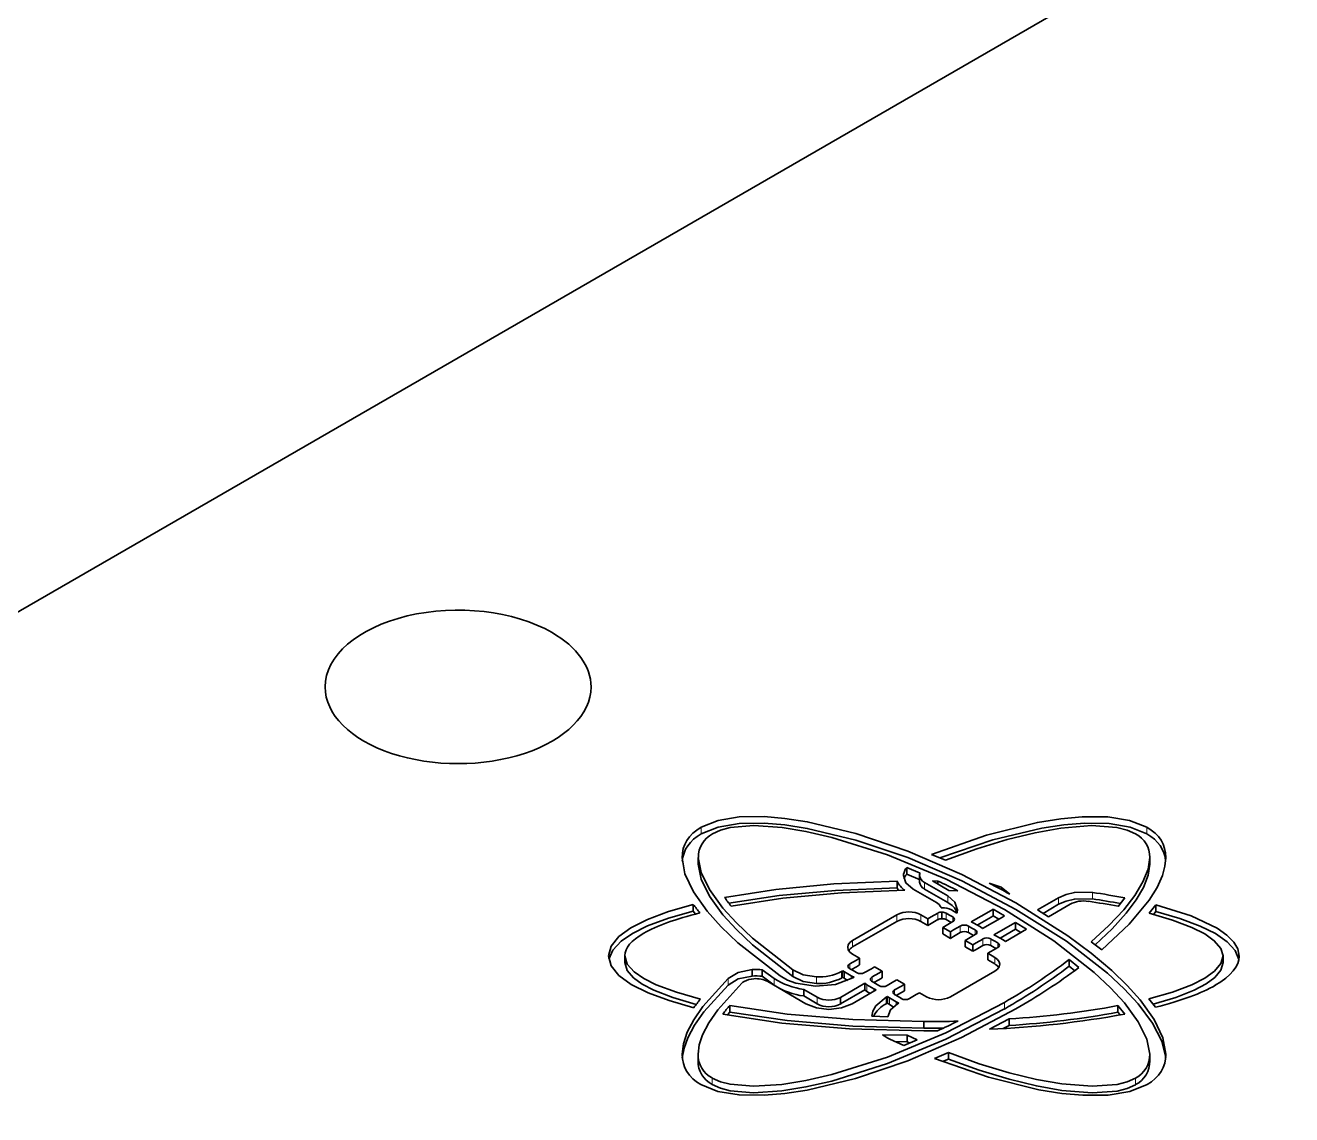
# Model space of a CAD drawing. Extents: x -452 to 1254, y -592 to 756.
# Drawn here: x 703.91 to 719.63, y 393.36 to 406.87 of the extents above; entities that cross this region are included whole.
import ezdxf

# ---------------------------------------------------------------- set-up
doc = ezdxf.new("R2010")
doc.units = 0

msp = doc.modelspace()

# ---------------------------------------------------------------- linework, layer by layer
at = {"color": 7, "lineweight": 35}
msp.add_line((806.285, 458.752), (605.205, 342.659), dxfattribs=at)
at = {"color": 7, "lineweight": 13, "ltscale": 0.002042}
for p, q in [((712.297, 396.923), (712.297, 396.841)), ((717.83, 396.923), (717.83, 396.841)), ((715.069, 396.238), (715.069, 396.156)), ((717.155, 396.115), (717.155, 396.033)), ((716.734, 396.048), (716.734, 395.966)), ((714.728, 395.836), (714.728, 395.755)), ((715.025, 395.836), (715.025, 395.755)), ((715.616, 395.696), (715.616, 395.615)), ((715.941, 395.308), (715.941, 395.226)), ((714.04, 395.134), (714.04, 395.052)), ((713.738, 394.813), (713.738, 394.731)), ((714.593, 394.813), (714.593, 394.731)), ((714.634, 394.804), (714.634, 394.722))]:
    msp.add_line(p, q, dxfattribs=at)
at = {"color": 7, "lineweight": 35, "ltscale": 0.002041}
for p, q in [((712.262, 396.546), (712.262, 396.464)), ((717.866, 396.546), (717.866, 396.464)), ((714.85, 396.423), (714.85, 396.341)), ((715.92, 395.905), (715.92, 395.824)), ((715.286, 395.87), (715.286, 395.788)), ((715.391, 395.625), (715.391, 395.544)), ((716.199, 395.74), (716.199, 395.659)), ((715.576, 395.519), (715.576, 395.437)), ((718.775, 395.325), (718.775, 395.243)), ((713.055, 395.155), (713.055, 395.073)), ((714.544, 395.136), (714.544, 395.054)), ((714.823, 394.975), (714.823, 394.893)), ((717.47, 394.71), (717.47, 394.628)), ((715.062, 394.511), (715.062, 394.429)), ((716.119, 394.544), (716.119, 394.463)), ((714.853, 394.341), (714.853, 394.259)), ((712.26, 394.108), (712.26, 394.026))]:
    msp.add_line(p, q, dxfattribs=at)
at = {"color": 7, "lineweight": 35, "ltscale": 0.004695}
for p, q in [((715.156, 396.583), (715.33, 396.512)), ((715.366, 394.126), (715.192, 394.055))]:
    msp.add_line(p, q, dxfattribs=at)
at = {"color": 7, "lineweight": 35, "ltscale": 0.004508}
msp.add_line((715.016, 396.354), (714.85, 396.423), dxfattribs=at)
at = {"color": 7, "lineweight": 35, "ltscale": 0.002042}
for p, q in [((714.73, 396.254), (714.73, 396.172)), ((715.009, 396.323), (715.009, 396.242)), ((712.199, 395.965), (712.199, 395.883)), ((717.94, 395.96), (717.94, 395.878)), ((715.112, 395.786), (715.112, 395.705)), ((715.297, 395.68), (715.297, 395.598)), ((715.67, 395.464), (715.67, 395.383)), ((711.352, 395.331), (711.352, 395.25)), ((711.352, 395.325), (711.352, 395.244)), ((714.265, 395.297), (714.265, 395.215)), ((715.855, 395.358), (715.855, 395.276)), ((716.865, 395.28), (716.865, 395.199)), ((712.929, 395.157), (712.929, 395.075)), ((713.434, 395.152), (713.434, 395.07)), ((714.055, 395.142), (714.055, 395.061)), ((714.33, 394.986), (714.33, 394.904)), ((713.573, 394.91), (713.573, 394.829)), ((714.029, 394.812), (714.029, 394.73)), ((714.609, 394.823), (714.609, 394.741)), ((712.653, 394.712), (712.653, 394.63)), ((715.366, 394.126), (715.366, 394.045)), ((717.866, 394.105), (717.866, 394.023))]:
    msp.add_line(p, q, dxfattribs=at)
at = {"color": 7, "lineweight": 35, "ltscale": 0.000444215}
msp.add_line((714.81, 396.339), (714.809, 396.322), dxfattribs=at)
at = {"color": 7, "lineweight": 13, "ltscale": 0.000886536}
msp.add_line((714.81, 396.339), (714.81, 396.304), dxfattribs=at)
at = {"color": 7, "lineweight": 35, "ltscale": 0.004509}
msp.add_line((715.016, 396.272), (714.85, 396.341), dxfattribs=at)
at = {"color": 7, "lineweight": 35, "ltscale": 0.000190954}
msp.add_line((715.009, 396.323), (715.009, 396.331), dxfattribs=at)
at = {"color": 7, "lineweight": 35, "ltscale": 0.008362}
for p, q in [((715.358, 396.071), (715.069, 396.238)), ((714.928, 396.156), (715.217, 395.989)), ((715.358, 395.989), (715.069, 396.156))]:
    msp.add_line(p, q, dxfattribs=at)
at = {"color": 7, "lineweight": 35, "ltscale": 0.005906}
msp.add_line((715.168, 396.256), (715.373, 396.138), dxfattribs=at)
at = {"color": 7, "lineweight": 35, "ltscale": 0.001676}
msp.add_line((715.235, 396.255), (715.168, 396.256), dxfattribs=at)
at = {"color": 7, "lineweight": 35, "ltscale": 0.000941467}
msp.add_line((715.235, 396.255), (715.235, 396.217), dxfattribs=at)
at = {"color": 7, "lineweight": 35, "ltscale": 0.00095161}
msp.add_line((714.748, 396.138), (714.73, 396.172), dxfattribs=at)
at = {"color": 7, "lineweight": 13, "ltscale": 0.002041}
for p, q in [((715.358, 396.071), (715.358, 395.989)), ((715.235, 395.857), (715.235, 395.776)), ((715.337, 395.857), (715.337, 395.776)), ((715.514, 395.696), (715.514, 395.615)), ((714.178, 395.519), (714.178, 395.437)), ((715.793, 395.535), (715.793, 395.454)), ((715.894, 395.535), (715.894, 395.454)), ((714.077, 395.128), (714.077, 395.046)), ((712.632, 395.046), (712.632, 394.965)), ((713.204, 395.046), (713.204, 394.965)), ((713.729, 395.065), (713.729, 394.983)), ((714.355, 394.967), (714.355, 394.885)), ((716.061, 394.749), (716.061, 394.668)), ((712.436, 393.811), (712.436, 393.729)), ((717.689, 393.81), (717.689, 393.728))]:
    msp.add_line(p, q, dxfattribs=at)
at = {"color": 7, "lineweight": 35, "ltscale": 0.002808}
msp.add_line((715.373, 396.138), (715.485, 396.135), dxfattribs=at)
at = {"color": 7, "lineweight": 35, "ltscale": 0.000270081}
msp.add_line((715.275, 395.924), (715.286, 395.924), dxfattribs=at)
at = {"color": 7, "lineweight": 35, "ltscale": 0.000706325}
for p, q in [((715.92, 395.905), (715.896, 395.89)), ((715.92, 395.824), (715.896, 395.808))]:
    msp.add_line(p, q, dxfattribs=at)
at = {"color": 7, "lineweight": 35, "ltscale": 0.004077}
msp.add_line((716.061, 395.824), (715.92, 395.905), dxfattribs=at)
at = {"color": 7, "lineweight": 35, "ltscale": 0.007579}
msp.add_line((716.734, 396.048), (716.472, 395.896), dxfattribs=at)
at = {"color": 7, "lineweight": 35, "ltscale": 0.005589}
msp.add_line((716.734, 395.966), (716.541, 395.854), dxfattribs=at)
at = {"color": 7, "lineweight": 35, "ltscale": 0.007684}
msp.add_line((716.61, 395.812), (716.876, 395.966), dxfattribs=at)
at = {"color": 7, "lineweight": 35, "ltscale": 0.003342}
for p, q in [((717.473, 395.941), (717.557, 396.046)), ((717.94, 395.96), (717.857, 395.855))]:
    msp.add_line(p, q, dxfattribs=at)
at = {"color": 7, "lineweight": 35, "ltscale": 0.001206}
msp.add_line((712.228, 395.845), (712.199, 395.883), dxfattribs=at)
at = {"color": 7, "lineweight": 35, "ltscale": 0.015889}
for p, q in [((714.728, 395.836), (714.178, 395.519)), ((714.728, 395.755), (714.178, 395.437)), ((715.391, 394.818), (715.941, 395.136))]:
    msp.add_line(p, q, dxfattribs=at)
at = {"color": 7, "lineweight": 35, "ltscale": 0.002509}
for p, q in [((715.112, 395.786), (715.025, 395.836)), ((715.112, 395.705), (715.025, 395.755)), ((714.178, 395.347), (714.265, 395.297)), ((715.941, 395.308), (715.855, 395.358)), ((715.941, 395.226), (715.855, 395.276)), ((715.007, 394.869), (715.094, 394.818))]:
    msp.add_line(p, q, dxfattribs=at)
at = {"color": 7, "lineweight": 35, "ltscale": 0.001149}
for p, q in [((715.152, 395.809), (715.112, 395.786)), ((715.152, 395.728), (715.112, 395.705)), ((715.297, 395.68), (715.337, 395.703)), ((715.71, 395.487), (715.67, 395.464)), ((715.71, 395.406), (715.67, 395.383)), ((714.823, 394.975), (714.783, 394.952)), ((714.823, 394.893), (714.783, 394.87)), ((714.967, 394.846), (715.007, 394.869))]:
    msp.add_line(p, q, dxfattribs=at)
at = {"color": 7, "lineweight": 35, "ltscale": 0.002405}
for p, q in [((715.235, 395.857), (715.152, 395.809)), ((715.235, 395.776), (715.152, 395.728)), ((715.337, 395.703), (715.42, 395.751)), ((715.683, 395.733), (715.766, 395.685)), ((715.793, 395.535), (715.71, 395.487)), ((715.793, 395.454), (715.71, 395.406)), ((714.326, 395.119), (714.41, 395.167)), ((714.439, 394.919), (714.355, 394.967)), ((714.718, 394.756), (714.634, 394.804)), ((714.783, 394.952), (714.699, 394.904)), ((714.884, 394.797), (714.967, 394.846))]:
    msp.add_line(p, q, dxfattribs=at)
at = {"color": 7, "lineweight": 35, "ltscale": 0.001201}
for p, q in [((715.378, 395.833), (715.337, 395.857)), ((715.978, 395.487), (715.936, 395.511))]:
    msp.add_line(p, q, dxfattribs=at)
at = {"color": 7, "lineweight": 35, "ltscale": 0.001202}
for p, q in [((715.378, 395.752), (715.337, 395.776)), ((715.699, 395.648), (715.657, 395.672)), ((715.936, 395.511), (715.894, 395.535)), ((715.936, 395.43), (715.894, 395.454)), ((714.142, 395.167), (714.183, 395.143)), ((714.183, 395.143), (714.225, 395.119)), ((714.421, 395.007), (714.462, 394.982)), ((714.741, 394.821), (714.783, 394.797))]:
    msp.add_line(p, q, dxfattribs=at)
at = {"color": 7, "lineweight": 35, "ltscale": 0.001203}
for p, q in [((715.42, 395.809), (715.378, 395.833)), ((715.657, 395.672), (715.616, 395.696)), ((715.657, 395.591), (715.616, 395.615)), ((714.462, 394.982), (714.504, 394.958)), ((714.699, 394.846), (714.741, 394.821))]:
    msp.add_line(p, q, dxfattribs=at)
at = {"color": 7, "lineweight": 35, "ltscale": 0.000625517}
msp.add_line((715.4, 395.739), (715.378, 395.752), dxfattribs=at)
at = {"color": 7, "lineweight": 35, "ltscale": 0.001881}
msp.add_line((715.404, 395.896), (715.469, 395.858), dxfattribs=at)
at = {"color": 7, "lineweight": 13, "ltscale": 0.001463}
for p, q in [((715.42, 395.809), (715.42, 395.751)), ((715.699, 395.648), (715.699, 395.59)), ((714.142, 395.226), (714.142, 395.167)), ((714.421, 395.065), (714.421, 395.007)), ((714.699, 394.904), (714.699, 394.846))]:
    msp.add_line(p, q, dxfattribs=at)
at = {"color": 7, "lineweight": 35, "ltscale": 0.007109}
msp.add_line((715.896, 395.89), (715.65, 395.748), dxfattribs=at)
at = {"color": 7, "lineweight": 35, "ltscale": 0.000893019}
msp.add_line((715.65, 395.748), (715.683, 395.733), dxfattribs=at)
at = {"color": 7, "lineweight": 35, "ltscale": 0.004963}
msp.add_line((715.896, 395.808), (715.724, 395.709), dxfattribs=at)
at = {"color": 7, "lineweight": 35, "ltscale": 0.007108}
msp.add_line((715.791, 395.666), (716.037, 395.808), dxfattribs=at)
at = {"color": 7, "lineweight": 35, "ltscale": 0.002088}
msp.add_line((715.992, 395.782), (715.92, 395.824), dxfattribs=at)
at = {"color": 7, "lineweight": 35, "ltscale": 0.000707172}
msp.add_line((716.037, 395.808), (716.061, 395.824), dxfattribs=at)
at = {"color": 7, "lineweight": 35, "ltscale": 0.004025}
msp.add_line((716.472, 395.896), (716.61, 395.812), dxfattribs=at)
at = {"color": 7, "lineweight": 35, "ltscale": 0.001178}
msp.add_line((717.94, 395.878), (717.911, 395.841), dxfattribs=at)
at = {"color": 7, "lineweight": 35, "ltscale": 0.002717}
for p, q in [((715.391, 395.625), (715.297, 395.68)), ((715.391, 395.544), (715.297, 395.598)), ((714.45, 395.19), (714.544, 395.136)), ((714.728, 395.029), (714.823, 394.975))]:
    msp.add_line(p, q, dxfattribs=at)
at = {"color": 7, "lineweight": 35, "ltscale": 0.00115}
for p, q in [((715.431, 395.648), (715.391, 395.625)), ((715.431, 395.567), (715.391, 395.544)), ((715.576, 395.519), (715.616, 395.542)), ((714.689, 395.007), (714.728, 395.029))]:
    msp.add_line(p, q, dxfattribs=at)
at = {"color": 7, "lineweight": 35, "ltscale": 0.002404}
for p, q in [((715.514, 395.696), (715.431, 395.648)), ((715.514, 395.615), (715.431, 395.567)), ((715.616, 395.542), (715.699, 395.59)), ((715.965, 395.572), (716.048, 395.524)), ((714.225, 395.274), (714.142, 395.226)), ((715.894, 395.381), (715.978, 395.429)), ((714.16, 395.08), (714.077, 395.128)), ((714.605, 394.958), (714.689, 395.007))]:
    msp.add_line(p, q, dxfattribs=at)
at = {"color": 7, "lineweight": 35, "ltscale": 0.000623814}
msp.add_line((715.679, 395.578), (715.657, 395.591), dxfattribs=at)
at = {"color": 7, "lineweight": 35, "ltscale": 0.000789039}
for p, q in [((715.766, 395.685), (715.791, 395.666)), ((714.355, 394.967), (714.33, 394.986))]:
    msp.add_line(p, q, dxfattribs=at)
at = {"color": 7, "lineweight": 35, "ltscale": 0.007736}
msp.add_line((716.199, 395.74), (715.931, 395.586), dxfattribs=at)
at = {"color": 7, "lineweight": 35, "ltscale": 0.005538}
msp.add_line((716.199, 395.659), (716.007, 395.548), dxfattribs=at)
at = {"color": 7, "lineweight": 35, "ltscale": 0.007525}
msp.add_line((716.074, 395.505), (716.334, 395.656), dxfattribs=at)
at = {"color": 7, "lineweight": 35, "ltscale": 0.004}
msp.add_line((716.334, 395.656), (716.199, 395.74), dxfattribs=at)
at = {"color": 7, "lineweight": 35, "ltscale": 0.002015}
msp.add_line((716.267, 395.617), (716.199, 395.659), dxfattribs=at)
at = {"color": 7, "lineweight": 35, "ltscale": 0.002718}
msp.add_line((715.67, 395.464), (715.576, 395.519), dxfattribs=at)
at = {"color": 7, "lineweight": 35, "ltscale": 0.002719}
msp.add_line((715.67, 395.383), (715.576, 395.437), dxfattribs=at)
at = {"color": 7, "lineweight": 13, "ltscale": 0.001464}
msp.add_line((715.978, 395.487), (715.978, 395.429), dxfattribs=at)
at = {"color": 7, "lineweight": 35, "ltscale": 0.00078981}
msp.add_line((716.048, 395.524), (716.074, 395.505), dxfattribs=at)
at = {"color": 7, "lineweight": 35, "ltscale": 0.004081}
msp.add_line((717.138, 395.499), (717.269, 395.401), dxfattribs=at)
at = {"color": 7, "lineweight": 35, "ltscale": 0.000151093}
for p, q in [((711.352, 395.325), (711.352, 395.331)), ((711.352, 395.244), (711.352, 395.25))]:
    msp.add_line(p, q, dxfattribs=at)
at = {"color": 7, "lineweight": 35, "ltscale": 0.001151}
for p, q in [((714.265, 395.297), (714.225, 395.274)), ((715.855, 395.358), (715.894, 395.381)), ((714.265, 395.215), (714.225, 395.192)), ((714.41, 395.167), (714.45, 395.19)), ((714.544, 395.136), (714.504, 395.113)), ((714.544, 395.054), (714.504, 395.031))]:
    msp.add_line(p, q, dxfattribs=at)
at = {"color": 7, "lineweight": 35, "ltscale": 0.000624196}
msp.add_line((715.958, 395.417), (715.936, 395.43), dxfattribs=at)
at = {"color": 7, "lineweight": 35, "ltscale": 0.00392}
msp.add_line((716.986, 395.181), (716.865, 395.28), dxfattribs=at)
at = {"color": 7, "lineweight": 35, "ltscale": 0.0046}
for p, q in [((713.204, 395.046), (713.055, 395.155)), ((713.204, 394.965), (713.055, 395.073))]:
    msp.add_line(p, q, dxfattribs=at)
at = {"color": 7, "lineweight": 35, "ltscale": 0.000419028}
for p, q in [((714.055, 395.142), (714.04, 395.134)), ((714.055, 395.061), (714.04, 395.052))]:
    msp.add_line(p, q, dxfattribs=at)
at = {"color": 7, "lineweight": 35, "ltscale": 0.000655126}
msp.add_line((714.077, 395.128), (714.055, 395.142), dxfattribs=at)
at = {"color": 7, "lineweight": 35, "ltscale": 0.001826}
for p, q in [((714.225, 395.192), (714.162, 395.156)), ((714.504, 395.031), (714.441, 394.995))]:
    msp.add_line(p, q, dxfattribs=at)
at = {"color": 7, "lineweight": 35, "ltscale": 0.002231}
msp.add_line((716.934, 395.142), (716.865, 395.199), dxfattribs=at)
at = {"color": 7, "lineweight": 35, "ltscale": 0.013695}
msp.add_line((713.124, 395.009), (713.597, 394.732), dxfattribs=at)
at = {"color": 7, "lineweight": 35, "ltscale": 0.008677}
for p, q in [((714.33, 394.986), (714.029, 394.812)), ((714.33, 394.904), (714.029, 394.73)), ((714.171, 394.731), (714.471, 394.904))]:
    msp.add_line(p, q, dxfattribs=at)
at = {"color": 7, "lineweight": 35, "ltscale": 0.0006547}
msp.add_line((714.077, 395.046), (714.055, 395.061), dxfattribs=at)
at = {"color": 7, "lineweight": 35, "ltscale": 0.001195}
msp.add_line((714.118, 395.022), (714.077, 395.046), dxfattribs=at)
at = {"color": 7, "lineweight": 13, "ltscale": 0.000926971}
msp.add_line((714.16, 395.08), (714.16, 395.043), dxfattribs=at)
at = {"color": 7, "lineweight": 35, "ltscale": 0.000521994}
msp.add_line((714.18, 395.054), (714.198, 395.064), dxfattribs=at)
at = {"color": 7, "lineweight": 35, "ltscale": 0.002403}
msp.add_line((714.504, 395.113), (714.421, 395.065), dxfattribs=at)
at = {"color": 7, "lineweight": 35, "ltscale": 0.004782}
for p, q in [((713.738, 394.813), (713.573, 394.91)), ((713.738, 394.731), (713.573, 394.829))]:
    msp.add_line(p, q, dxfattribs=at)
at = {"color": 7, "lineweight": 35, "ltscale": 0.000788584}
for p, q in [((714.355, 394.885), (714.33, 394.904)), ((714.634, 394.804), (714.609, 394.823)), ((714.634, 394.722), (714.609, 394.741))]:
    msp.add_line(p, q, dxfattribs=at)
at = {"color": 7, "lineweight": 35, "ltscale": 0.0012}
msp.add_line((714.397, 394.861), (714.355, 394.885), dxfattribs=at)
at = {"color": 7, "lineweight": 35, "ltscale": 0.000893331}
for p, q in [((714.471, 394.904), (714.439, 394.919)), ((714.75, 394.741), (714.718, 394.756))]:
    msp.add_line(p, q, dxfattribs=at)
at = {"color": 7, "lineweight": 13, "ltscale": 0.000836182}
msp.add_line((714.439, 394.919), (714.439, 394.885), dxfattribs=at)
at = {"color": 7, "lineweight": 35, "ltscale": 0.00047032}
for p, q in [((714.609, 394.823), (714.593, 394.813)), ((714.609, 394.741), (714.593, 394.731)), ((714.734, 394.732), (714.75, 394.741))]:
    msp.add_line(p, q, dxfattribs=at)
at = {"color": 7, "lineweight": 35, "ltscale": 0.001827}
msp.add_line((714.783, 394.87), (714.719, 394.834), dxfattribs=at)
at = {"color": 7, "lineweight": 35, "ltscale": 0.001372}
msp.add_line((714.682, 394.695), (714.634, 394.722), dxfattribs=at)
at = {"color": 7, "lineweight": 13, "ltscale": 0.000849915}
msp.add_line((714.718, 394.756), (714.718, 394.722), dxfattribs=at)
at = {"color": 7, "lineweight": 35, "ltscale": 0.00339}
msp.add_line((717.555, 394.604), (717.47, 394.71), dxfattribs=at)
at = {"color": 7, "lineweight": 35, "ltscale": 0.003341}
msp.add_line((717.853, 394.793), (717.937, 394.689), dxfattribs=at)
at = {"color": 7, "lineweight": 35, "ltscale": 0.001186}
msp.add_line((712.653, 394.63), (712.623, 394.594), dxfattribs=at)
at = {"color": 7, "lineweight": 35, "ltscale": 0.004981}
msp.add_line((714.415, 394.577), (714.614, 394.571), dxfattribs=at)
at = {"color": 7, "lineweight": 35, "ltscale": 0.006877}
msp.add_line((716.119, 394.544), (715.876, 394.415), dxfattribs=at)
at = {"color": 7, "lineweight": 35, "ltscale": 0.001117}
msp.add_line((717.498, 394.593), (717.47, 394.628), dxfattribs=at)
at = {"color": 7, "lineweight": 35, "ltscale": 0.007651}
msp.add_line((714.853, 394.341), (714.547, 394.348), dxfattribs=at)
at = {"color": 7, "lineweight": 35, "ltscale": 0.003468}
msp.add_line((714.98, 394.284), (714.853, 394.341), dxfattribs=at)
at = {"color": 7, "lineweight": 35, "ltscale": 0.006123}
msp.add_line((715.306, 394.431), (715.062, 394.429), dxfattribs=at)
at = {"color": 7, "lineweight": 35, "ltscale": 0.0043}
msp.add_line((715.062, 394.396), (715.234, 394.397), dxfattribs=at)
at = {"color": 7, "lineweight": 35, "ltscale": 0.002016}
msp.add_line((716.119, 394.463), (716.048, 394.424), dxfattribs=at)
at = {"color": 7, "lineweight": 35, "ltscale": 0.004726}
msp.add_line((714.64, 394.293), (714.812, 394.214), dxfattribs=at)
at = {"color": 7, "lineweight": 35, "ltscale": 0.003712}
msp.add_line((714.853, 394.259), (714.705, 394.262), dxfattribs=at)
at = {"color": 7, "lineweight": 35, "ltscale": 0.00456}
msp.add_line((714.812, 394.214), (714.98, 394.284), dxfattribs=at)
at = {"color": 7, "lineweight": 35, "ltscale": 0.000912691}
msp.add_line((714.887, 394.244), (714.853, 394.259), dxfattribs=at)
at = {"color": 7, "lineweight": 35, "ltscale": 0.001913}
msp.add_line((715.366, 394.045), (715.295, 394.015), dxfattribs=at)
at = {"color": 7, "lineweight": 35}
for points in [[(716.205, 395.985), (715.533, 396.338), (714.863, 396.626), (714.216, 396.846), (713.614, 396.99), (713.337, 397.032), (713.079, 397.054), (712.77, 397.05), (712.508, 397.007), (712.297, 396.923)], [(717.83, 396.923), (717.616, 397.007), (717.346, 397.05), (717.028, 397.053), (716.761, 397.028), (716.472, 396.982), (715.841, 396.824), (715.156, 396.583)], [(716.205, 395.903), (715.533, 396.256), (714.863, 396.545), (714.216, 396.764), (713.614, 396.908), (713.337, 396.951), (713.079, 396.973), (712.77, 396.969), (712.508, 396.925), (712.297, 396.841)], [(712.438, 396.841), (712.538, 396.886), (712.658, 396.918), (712.95, 396.943), (713.302, 396.919), (713.599, 396.871), (713.92, 396.797), (714.611, 396.58), (715.338, 396.279), (716.063, 395.902)], [(717.83, 396.841), (717.623, 396.924), (717.363, 396.967), (717.057, 396.972), (716.801, 396.952), (716.524, 396.91), (715.918, 396.765), (715.258, 396.541)], [(715.33, 396.512), (715.721, 396.654), (716.095, 396.769), (716.442, 396.855), (716.763, 396.912), (717.144, 396.944), (717.456, 396.921), (717.583, 396.888), (717.689, 396.841)], [(712.061, 396.542), (712.096, 396.343), (712.201, 396.121), (712.374, 395.88), (712.547, 395.688), (712.755, 395.49), (713.278, 395.079)], [(713.434, 395.152), (712.936, 395.545), (712.735, 395.735), (712.568, 395.919), (712.4, 396.15), (712.297, 396.36), (712.262, 396.546)], [(717.866, 396.546), (717.844, 396.403), (717.78, 396.244), (717.679, 396.076), (717.542, 395.899), (717.359, 395.702), (717.138, 395.499)], [(717.269, 395.401), (717.609, 395.718), (717.858, 396.019), (717.956, 396.176), (718.022, 396.325), (718.054, 396.438), (718.064, 396.544)], [(713.434, 395.07), (712.936, 395.463), (712.735, 395.653), (712.568, 395.837), (712.4, 396.068), (712.297, 396.279), (712.262, 396.464)], [(717.866, 396.464), (717.846, 396.327), (717.786, 396.174), (717.696, 396.02), (717.574, 395.856), (717.4, 395.662), (717.189, 395.462)], [(714.73, 396.254), (713.943, 396.219), (713.224, 396.151), (712.588, 396.052)], [(714.809, 396.322), (714.84, 396.232), (714.928, 396.156)], [(716.128, 396.093), (716.023, 396.177), (715.871, 396.229)], [(714.73, 396.172), (713.966, 396.139), (713.265, 396.074), (712.641, 395.98)], [(712.67, 395.944), (713.313, 396.042), (714.038, 396.109), (714.826, 396.14)], [(715.477, 395.906), (715.447, 395.994), (715.358, 396.071)], [(717.155, 396.115), (716.93, 396.113), (716.826, 396.088), (716.734, 396.048)], [(712.199, 395.965), (711.892, 395.877), (711.632, 395.779), (711.427, 395.676), (711.276, 395.566), (711.181, 395.448), (711.149, 395.325)], [(716.063, 395.902), (716.675, 395.512), (717.176, 395.119), (717.379, 394.928), (717.55, 394.742), (717.723, 394.508), (717.829, 394.294), (717.866, 394.105)], [(718.065, 394.108), (718.029, 394.311), (717.922, 394.537), (717.747, 394.78), (717.586, 394.96), (717.394, 395.144), (717.139, 395.359), (716.847, 395.577), (716.205, 395.985)], [(718.064, 394.067), (718.014, 394.269), (717.899, 394.492), (717.72, 394.731), (717.546, 394.919), (717.339, 395.112), (716.831, 395.507), (716.205, 395.903)], [(717.155, 396.033), (716.93, 396.032), (716.826, 396.006), (716.734, 395.966)], [(718.976, 395.324), (718.958, 395.412), (718.909, 395.497), (718.823, 395.585), (718.703, 395.67), (718.379, 395.824), (717.94, 395.96)], [(712.199, 395.883), (711.892, 395.795), (711.632, 395.698), (711.447, 395.606), (711.304, 395.509), (711.201, 395.399), (711.152, 395.284)], [(717.857, 395.855), (718.148, 395.771), (718.388, 395.68), (718.547, 395.598), (718.666, 395.514), (718.747, 395.42), (718.775, 395.325)], [(718.972, 395.282), (718.925, 395.394), (718.825, 395.502), (718.68, 395.602), (718.491, 395.696), (718.24, 395.791), (717.94, 395.878)], [(714.178, 395.519), (714.144, 395.493), (714.124, 395.464), (714.117, 395.433)], [(714.117, 395.433), (714.124, 395.402), (714.144, 395.373), (714.178, 395.347)], [(711.149, 395.325), (711.182, 395.202), (711.277, 395.084), (711.431, 394.973), (711.64, 394.868), (711.899, 394.771), (712.206, 394.683)], [(712.29, 394.79), (711.99, 394.875), (711.741, 394.968), (711.585, 395.046), (711.466, 395.128), (711.381, 395.225), (711.352, 395.325)], [(716.003, 395.222), (715.996, 395.253), (715.975, 395.282), (715.941, 395.308)], [(718.775, 395.325), (718.747, 395.23), (718.667, 395.135), (718.547, 395.051), (718.386, 394.969), (718.146, 394.878), (717.853, 394.793)], [(712.235, 394.722), (711.947, 394.808), (711.709, 394.901), (711.567, 394.975), (711.459, 395.053), (711.379, 395.147), (711.352, 395.244)], [(712.929, 395.157), (712.757, 395.121), (712.632, 395.046)], [(713.729, 395.065), (713.564, 395.09), (713.434, 395.152)], [(715.941, 395.136), (715.975, 395.162), (715.996, 395.191), (716.003, 395.222)], [(718.775, 395.243), (718.749, 395.151), (718.673, 395.06), (718.564, 394.98), (718.418, 394.902), (718.189, 394.811), (717.908, 394.726)], [(712.632, 395.046), (712.317, 394.697), (712.206, 394.533), (712.126, 394.379), (712.079, 394.237), (712.063, 394.106)], [(712.632, 394.965), (712.33, 394.632), (712.215, 394.467), (712.132, 394.311), (712.085, 394.182), (712.064, 394.063)], [(712.26, 394.108), (712.274, 394.222), (712.316, 394.347), (712.393, 394.497), (712.503, 394.657), (712.802, 394.988)], [(712.929, 395.075), (712.757, 395.04), (712.632, 394.965)], [(713.278, 395.079), (713.369, 395.027), (713.474, 394.987), (713.718, 394.95)], [(713.729, 394.983), (713.564, 395.008), (713.434, 395.07)], [(713.718, 394.95), (713.967, 394.973), (714.18, 395.054)], [(714.593, 394.813), (714.465, 394.705), (714.43, 394.642), (714.415, 394.577)], [(712.295, 393.729), (712.506, 393.645), (712.769, 393.601), (713.078, 393.597), (713.335, 393.619), (713.613, 393.662), (714.214, 393.806), (714.861, 394.025), (715.531, 394.314), (716.202, 394.668)], [(716.061, 394.749), (715.336, 394.373), (714.609, 394.071), (713.918, 393.855), (713.598, 393.781), (713.3, 393.732), (712.948, 393.708), (712.656, 393.733), (712.537, 393.765), (712.436, 393.811)], [(716.061, 394.668), (715.336, 394.291), (714.609, 393.99), (713.918, 393.773), (713.598, 393.7), (713.3, 393.651), (712.948, 393.627), (712.656, 393.652), (712.537, 393.684), (712.436, 393.729)], [(715.062, 394.511), (714.179, 394.535), (713.366, 394.604), (712.653, 394.712)], [(713.597, 394.732), (713.728, 394.681), (713.883, 394.663), (714.039, 394.68), (714.171, 394.731)], [(714.614, 394.571), (714.648, 394.658), (714.734, 394.732)], [(712.568, 394.604), (713.301, 394.492), (714.14, 394.421), (715.062, 394.396)], [(715.062, 394.429), (714.179, 394.454), (713.366, 394.523), (712.653, 394.63)], [(715.192, 394.055), (715.866, 393.82), (716.488, 393.665), (716.773, 393.62), (717.036, 393.597), (717.351, 393.6), (717.618, 393.644), (717.832, 393.729)], [(717.689, 393.81), (717.585, 393.763), (717.459, 393.731), (717.15, 393.708), (716.773, 393.739), (716.459, 393.794), (716.12, 393.877), (715.75, 393.988), (715.366, 394.126)], [(717.689, 393.728), (717.585, 393.682), (717.459, 393.649), (717.15, 393.627), (716.773, 393.657), (716.459, 393.713), (716.12, 393.795), (715.75, 393.907), (715.366, 394.045)]]:
    msp.add_lwpolyline(points, dxfattribs=at)
for centre, radius, start, end in [((712.588, 396.552), 0.325, 117.3232, 180.9782), ((717.541, 396.551), 0.325, 359.1081, 62.8798), ((714.96, 396.319), 0.151, 136.5836, 172.2044), ((714.984, 396.371), 0.28, 204.8704, 235.684), ((714.966, 396.234), 0.158, 137.1077, 162.5656), ((715.111, 396.333), 0.103, 185.6492, 246.3234), ((715.111, 396.252), 0.103, 185.6492, 246.3234), ((715.056, 396.328), 0.0475, 147.5274, 176.9152), ((712.448, 390.089), 6.766, 63.3279, 65.6722), ((712.36, 389.275), 7.79, 61.0717, 63.2109), ((715.932, 387.776), 8.427, 78.8824, 81.6553), ((713.866, 397.185), 2.065, 216.1998, 219.9538), ((714.299, 397.26), 2.094, 215.2425, 218.9375), ((715.164, 395.882), 0.12, 20.9396, 63.5438), ((715.29, 395.679), 0.245, 62.4705, 91.0256), ((715.256, 395.78), 0.232, 21.4371, 63.8984), ((715.341, 395.906), 0.137, 339.6554, 359.8554), ((717.044, 395.643), 0.365, 80.5338, 117.4799), ((715.806, 387.271), 8.829, 79.1159, 81.5473), ((715.901, 387.511), 8.614, 79.2991, 81.6337), ((714.877, 395.538), 0.334, 63.5431, 116.4569), ((714.877, 395.456), 0.334, 63.5431, 116.4569), ((715.284, 395.767), 0.103, 89.0153, 118.421), ((715.284, 395.685), 0.103, 89.0153, 118.421), ((715.285, 395.752), 0.117, 63.6356, 89.3541), ((715.285, 395.671), 0.117, 63.6356, 89.3541), ((715.406, 395.775), 0.0365, 7.7109, 67.5287), ((715.406, 395.785), 0.0365, 292.4769, 352.2938), ((715.565, 395.599), 0.11, 62.3887, 117.6076), ((715.565, 395.518), 0.11, 62.3887, 117.6076), ((715.685, 395.614), 0.0365, 7.7091, 67.5205), ((715.685, 395.624), 0.0365, 292.4748, 352.3165), ((714.242, 395.317), 0.136, 118.0796, 146.5135), ((715.844, 395.439), 0.11, 62.3817, 117.6137), ((715.844, 395.357), 0.11, 62.3817, 117.6137), ((715.897, 395.45), 0.139, 60.8533, 76.1127), ((715.964, 395.453), 0.0365, 7.7109, 67.5287), ((715.964, 395.463), 0.0365, 292.4769, 352.2938), ((712.343, 401.26), 7.498, 299.7313, 307.0991), ((712.983, 394.59), 0.569, 82.6478, 95.4304), ((713.761, 395.673), 0.608, 266.9978, 297.4313), ((714.156, 395.192), 0.0365, 112.4714, 172.2891), ((714.156, 395.202), 0.0365, 187.7109, 247.5286), ((714.276, 395.216), 0.11, 242.3802, 297.6198), ((715.878, 395.106), 0.136, 33.4846, 61.9205), ((712.343, 401.178), 7.498, 299.7313, 307.0991), ((712.324, 401.454), 7.816, 299.7452, 306.6183), ((712.885, 394.901), 0.12, 115.9964, 134.0778), ((712.969, 394.747), 0.296, 93.2839, 117.4524), ((712.983, 394.509), 0.569, 82.6478, 95.4304), ((712.982, 394.738), 0.306, 62.1925, 95.5283), ((713.677, 395.774), 0.869, 236.9399, 263.1264), ((713.677, 395.692), 0.869, 236.9399, 263.1264), ((713.761, 395.591), 0.608, 266.9978, 297.4313), ((714.243, 395.228), 0.171, 240.7414, 254.5892), ((714.435, 395.031), 0.0365, 112.479, 172.3056), ((714.435, 395.041), 0.0365, 187.7061, 247.5224), ((713.885, 395.101), 0.324, 242.9453, 296.6031), ((714.555, 395.055), 0.11, 242.3884, 297.6121), ((714.714, 394.87), 0.0365, 112.4694, 172.2948), ((714.714, 394.88), 0.0365, 187.7123, 247.5249), ((715.243, 395.117), 0.334, 243.5418, 296.4567), ((713.569, 393.704), 1.678, 139.6708, 144.2907), ((713.954, 393.594), 1.715, 139.318, 143.9033), ((713.885, 395.019), 0.324, 242.9453, 296.6031), ((714.766, 394.399), 0.374, 117.4796, 151.7167), ((714.833, 394.894), 0.11, 242.3802, 297.6198), ((715.413, 405.999), 11.476, 273.5282, 280.3261), ((715.134, 403.982), 9.471, 269.5642, 272.1277), ((712.264, 400.937), 7.182, 294.4174, 296.6424), ((715.36, 406.627), 12.222, 272.4197, 280.3439), ((715.413, 405.917), 11.476, 273.5282, 280.3261), ((714.953, 394.921), 0.702, 234.7205, 243.5183), ((712.586, 394.101), 0.326, 178.838, 242.6494), ((712.586, 394.019), 0.326, 178.838, 242.6494), ((717.54, 394.101), 0.326, 297.1113, 0.8033), ((717.54, 394.019), 0.326, 297.1113, 0.8033)]:
    msp.add_arc(centre, radius, start, end, dxfattribs=at)
for centre, major_axis, ratio, start_param, end_param in [((709.281, 398.664), (-1.65, 0), 0.57735, 3.926991, 6.283185), ((709.281, 398.664), (-1.65, 0), 0.57735, 3.141593, 3.926991), ((709.281, 398.664), (-1.65, 0), 0.57735, 6.283185, 9.424778), ((715.94, 395.01), (3.844, -1.702), 0.302539, 2.924293, 3.27475), ((714.032, 394.924), (3.997, 1.791), 0.295931, 6.151411, 6.494026), ((715.985, 394.907), (3.889, -1.723), 0.300764, 2.925658, 3.244593), ((713.97, 394.813), (4.059, 1.82), 0.293667, 6.181039, 6.492307), ((714.212, 395.436), (2.856, 0.102), 0.23153, 2.304439, 2.730098), ((715.301, 395.383), (3.95, 0.054), 0.203249, 2.793122, 3.138882), ((707.75, 395.845), (11.225, -0.532), 0.146057, 6.059584, 6.290106), ((715.466, 395.233), (3.489, 0.059), 0.237119, 5.495532, 5.879385), ((715.562, 395.505), (3.464, 1.572), 0.317248, 2.998614, 3.364899), ((714.087, 395.714), (3.943, -1.778), 0.297719, 6.072172, 6.416666)]:
    msp.add_ellipse(centre, major_axis=major_axis, ratio=ratio, start_param=start_param, end_param=end_param, dxfattribs=at)

doc.saveas('drawing.dxf')
